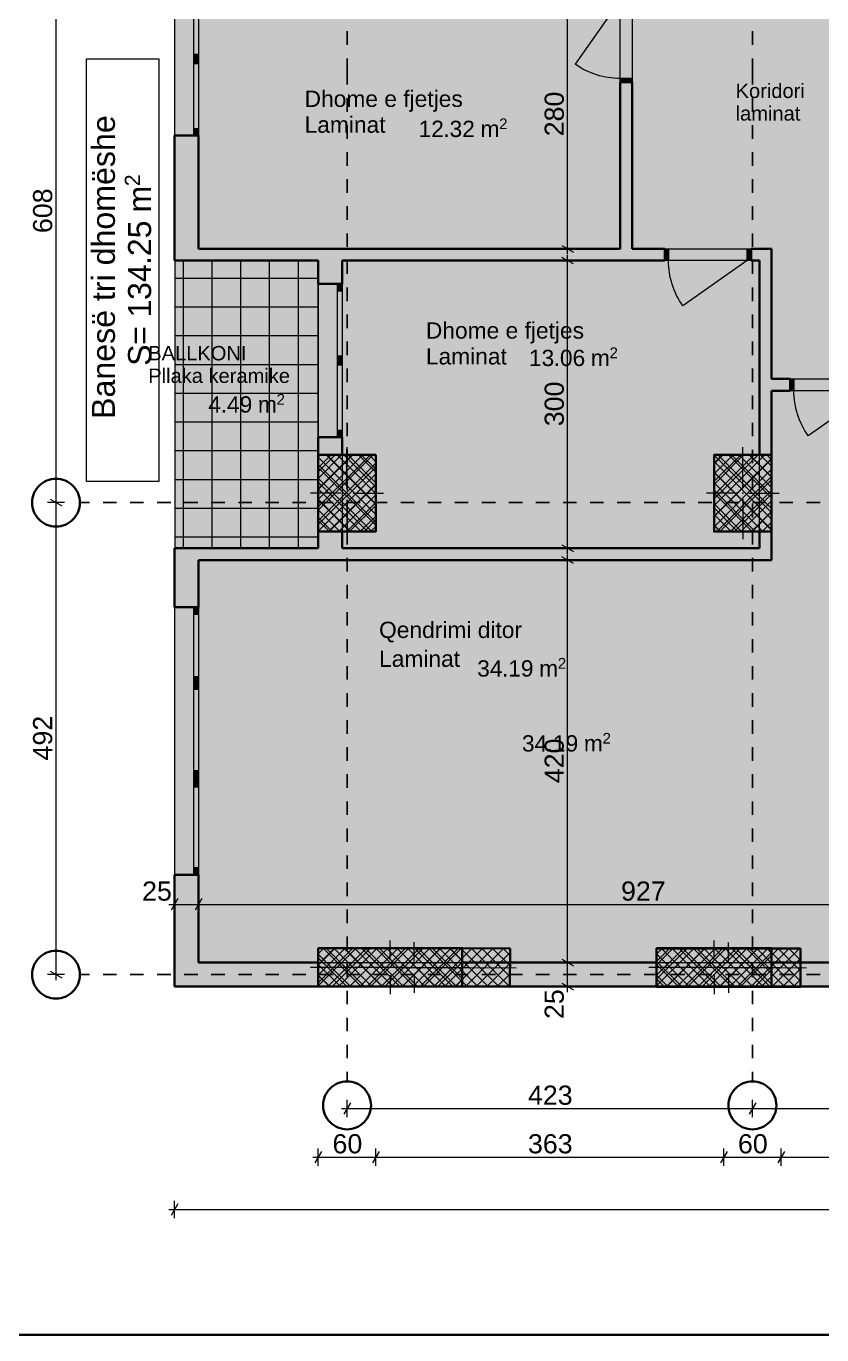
# Model space of a CAD drawing. Header units: millimetres. Extents: x -117066 to -55301, y -75598 to 14871.
# Drawn here: x -99502 to -89127, y -73910 to -56841 of the extents above; entities that cross this region are included whole.
import ezdxf

# ---------------------------------------------------------------- set-up
doc = ezdxf.new("R2010")
doc.units = ezdxf.units.MM
doc.header["$MEASUREMENT"] = 0
doc.layers.add('A - Shtyllat', color=7, linetype='Continuous')
doc.layers.add('Drawing & Figure', color=7, linetype='Continuous')
for name, color, linetype, lineweight in [('A - Shtyllat_Pen_No__1', 7, 'Continuous', 13), ('A - Shtyllat_Pen_No__7', 7, 'Continuous', 35), ('Drawing & Figure_Pen_No__1', 7, 'Continuous', 13), ('Drawing & Figure_Pen_No__101', 252, 'Continuous', 13), ('Drawing & Figure_Pen_No__20', 1, 'Continuous', 0), ('Drawing & Figure_Pen_No__7', 7, 'Continuous', 35)]:
    doc.layers.add(name, color=color, linetype=linetype, lineweight=lineweight)
for name, color, linetype, lineweight, true_color in [('Drawing & Figure_Pen_No__23', 7, 'Continuous', 20, 0xff6600), ('Drawing & Figure_Pen_No__3', 7, 'Continuous', 18, 0xff6600), ('Drawing & Figure_Pen_No__58', 7, 'Continuous', 25, 0xdf0000), ('Drawing & Figure_Pen_No__8', 7, 'Continuous', 35, 0xa80f02)]:
    doc.layers.add(name, color=color, linetype=linetype, lineweight=lineweight, true_color=true_color)
doc.styles.add('GENERATED_STYLE_1', font='arial.ttf')
pattern_1 = [(45, (0, 0), (-68.94291, 68.94291), []), (135, (0, 0), (68.94291, 68.94291), [])]

# ---------------------------------------------------------------- blocks, each defined once
blk = doc.blocks.new('Column_14', base_point=(-90158, -62932))
at = {"layer": 'A - Shtyllat', "linetype": 'Continuous', "lineweight": 0, "true_color": 0x000000}
h = blk.add_hatch(dxfattribs=at)
h.set_pattern_fill('Concrete_Block', color=18, style=0, pattern_type=2)
h.set_pattern_definition(pattern_1)
h.paths.add_polyline_path([(-89783, -62432), (-90533, -62432), (-90533, -63432), (-89783, -63432)])
at = {"layer": 'A - Shtyllat_Pen_No__1', "color": 7, "linetype": 'Continuous', "lineweight": 13}
for p, q in [((-90158, -62852), (-90158, -62352)), ((-90238, -62932), (-90613, -62932)), ((-90078, -62932), (-89703, -62932)), ((-90158, -63012), (-90158, -63512))]:
    blk.add_line(p, q, dxfattribs=at)
blk.add_point((-90158, -62932), dxfattribs=at)
at = {"layer": 'A - Shtyllat_Pen_No__7', "color": 7, "linetype": 'Continuous', "lineweight": 35, "flags": 128}
blk.add_lwpolyline([(-89783, -62432), (-90533, -62432), (-90533, -63432), (-89783, -63432)], close=True, dxfattribs=at)
blk = doc.blocks.new('Column_15', base_point=(-95319, -62934))
at = {"layer": 'A - Shtyllat', "linetype": 'Continuous', "lineweight": 0, "true_color": 0x000000}
h = blk.add_hatch(dxfattribs=at)
h.set_pattern_fill('Concrete_Block', color=18, style=0, pattern_type=2)
h.set_pattern_definition(pattern_1)
h.paths.add_polyline_path([(-94944, -62434), (-95694, -62434), (-95694, -63434), (-94944, -63434)])
at = {"layer": 'A - Shtyllat_Pen_No__1', "color": 7, "linetype": 'Continuous', "lineweight": 13}
for p, q in [((-95319, -62854), (-95319, -62354)), ((-95399, -62934), (-95774, -62934)), ((-95239, -62934), (-94864, -62934)), ((-95319, -63014), (-95319, -63514))]:
    blk.add_line(p, q, dxfattribs=at)
blk.add_point((-95319, -62934), dxfattribs=at)
at = {"layer": 'A - Shtyllat_Pen_No__7', "color": 7, "linetype": 'Continuous', "lineweight": 35, "flags": 128}
blk.add_lwpolyline([(-94944, -62434), (-95694, -62434), (-95694, -63434), (-94944, -63434)], close=True, dxfattribs=at)
blk = doc.blocks.new('Column_19', base_point=(-90344, -69121))
at = {"layer": 'A - Shtyllat', "linetype": 'Continuous', "lineweight": 0, "true_color": 0x000000}
h = blk.add_hatch(dxfattribs=at)
h.set_pattern_fill('Concrete_Block', color=18, style=0, pattern_type=2)
h.set_pattern_definition(pattern_1)
h.paths.add_polyline_path([(-91282, -69370), (-89407, -69372), (-89407, -68872), (-91282, -68870)])
at = {"layer": 'A - Shtyllat_Pen_No__1', "color": 7, "linetype": 'Continuous', "lineweight": 13}
for p, q in [((-90344, -69041), (-90344, -68791)), ((-90424, -69120), (-91362, -69120)), ((-90264, -69121), (-89327, -69122)), ((-90344, -69201), (-90345, -69451))]:
    blk.add_line(p, q, dxfattribs=at)
blk.add_point((-90344, -69121), dxfattribs=at)
at = {"layer": 'A - Shtyllat_Pen_No__7', "color": 7, "linetype": 'Continuous', "lineweight": 35, "flags": 128}
blk.add_lwpolyline([(-91282, -69370), (-91282, -68870), (-89407, -68872), (-89407, -69372)], close=True, dxfattribs=at)
blk = doc.blocks.new('Column_20', base_point=(-94442, -69119))
at = {"layer": 'A - Shtyllat', "linetype": 'Continuous', "lineweight": 0, "true_color": 0x000000}
h = blk.add_hatch(dxfattribs=at)
h.set_pattern_fill('Concrete_Block', color=18, style=0, pattern_type=2)
h.set_pattern_definition(pattern_1)
h.paths.add_polyline_path([(-95693, -69368), (-93193, -69371), (-93192, -68871), (-95692, -68868)])
at = {"layer": 'A - Shtyllat_Pen_No__1', "color": 7, "linetype": 'Continuous', "lineweight": 13}
for p, q in [((-94442, -69039), (-94442, -68789)), ((-94522, -69119), (-95772, -69118)), ((-94362, -69119), (-93112, -69121)), ((-94442, -69199), (-94443, -69449))]:
    blk.add_line(p, q, dxfattribs=at)
blk.add_point((-94442, -69119), dxfattribs=at)
at = {"layer": 'A - Shtyllat_Pen_No__7', "color": 7, "linetype": 'Continuous', "lineweight": 35, "flags": 128}
blk.add_lwpolyline([(-95693, -69368), (-95692, -68868), (-93192, -68871), (-93193, -69371)], close=True, dxfattribs=at)

msp = doc.modelspace()

# ---------------------------------------------------------------- hatches: boundary and pattern name
at = {"layer": 'Drawing & Figure', "linetype": 'Continuous', "lineweight": 0, "true_color": 0x2a2a2a}
msp.add_hatch(color=250, dxfattribs=at).paths.add_polyline_path([(-97567.6, -69372.1), (-85510.2, -69369.6), (-85511.4, -63351), (-84430.9, -63350.7), (-84432.1, -57529.4), (-86690.2, -57529.9), (-86691.4, -51944.8), (-97571.2, -51947.1)])
at = {"layer": 'Drawing & Figure_Pen_No__1', "linetype": 'Continuous', "lineweight": 0, "true_color": 0xffffff}
for points in [[(-97255.1, -58268.4), (-97255.1, -56268.4), (-97567.6, -56268.4), (-97567.6, -58268.4)], [(-97255.1, -56362.1), (-97317.6, -56362.1), (-97317.6, -57205.9), (-97255.1, -57205.9)], [(-97317.6, -57268.4), (-97255.1, -57268.4), (-97255.1, -57205.9), (-97317.6, -57205.9)], [(-97255.1, -57268.4), (-97317.6, -57268.4), (-97317.6, -57330.9), (-97255.1, -57330.9)], [(-97255.1, -57330.9), (-97317.6, -57330.9), (-97317.6, -58174.7), (-97255.1, -58174.7)], [(-91611.4, -57573.2), (-91611.4, -57523.2), (-91755.1, -57523.2), (-91755.1, -57573.2)], [(-97317.6, -58268.4), (-97255.1, -58268.4), (-97255.1, -58174.7), (-97317.6, -58174.7)], [(-91175.5, -59755.8), (-91175.5, -59899.5), (-91125.6, -59899.5), (-91125.6, -59755.8)], [(-90050.5, -59899.5), (-90050.5, -59755.8), (-90100.6, -59755.8), (-90100.6, -59899.5)], [(-95380.1, -62202), (-95380.1, -60202), (-95692.6, -60202), (-95692.6, -62202)], [(-95380.1, -60202), (-95442.6, -60202), (-95442.6, -60295.8), (-95380.1, -60295.8)], [(-95380.1, -60295.8), (-95442.6, -60295.8), (-95442.6, -61139.5), (-95380.1, -61139.5)], [(-95442.6, -61202.1), (-95380.1, -61202.1), (-95380.1, -61139.5), (-95442.6, -61139.5)], [(-95380.1, -61202.1), (-95442.6, -61202.1), (-95442.6, -61264.5), (-95380.1, -61264.5)], [(-95380.1, -61264.5), (-95442.6, -61264.5), (-95442.6, -62108.3), (-95380.1, -62108.3)], [(-89540.9, -61451.8), (-89540.9, -61595.5), (-89491, -61595.5), (-89491, -61451.8)], [(-95442.6, -62202), (-95380.1, -62202), (-95380.1, -62108.3), (-95442.6, -62108.3)], [(-94942.6, -62430.8), (-95692.6, -62430.8), (-95692.6, -63430.8), (-94942.6, -63430.8)], [(-89781.5, -62430.8), (-90531.5, -62430.8), (-90531.5, -63430.8), (-89781.5, -63430.8)], [(-97255.1, -67909.1), (-97255.1, -64421.1), (-97567.6, -64421.1), (-97567.6, -67909.1)], [(-97255.1, -64421.1), (-97317.6, -64421.1), (-97317.6, -64514.8), (-97255.1, -64514.8)], [(-97255.1, -64514.8), (-97317.6, -64514.8), (-97317.6, -65324.1), (-97255.1, -65324.1)], [(-97317.6, -65409.1), (-97255.1, -65409.1), (-97255.1, -65324.1), (-97317.6, -65324.1)], [(-97255.1, -65409.1), (-97317.6, -65409.1), (-97317.6, -65494.1), (-97255.1, -65494.1)], [(-97255.1, -65494.1), (-97317.6, -65494.1), (-97317.6, -66549.7), (-97255.1, -66549.7)], [(-97317.6, -66659.1), (-97255.1, -66659.1), (-97255.1, -66549.7), (-97317.6, -66549.7)], [(-97255.1, -66659.1), (-97317.6, -66659.1), (-97317.6, -66768.5), (-97255.1, -66768.5)], [(-97255.1, -66768.5), (-97317.6, -66768.5), (-97317.6, -67815.3), (-97255.1, -67815.3)], [(-97317.6, -67909.1), (-97255.1, -67909.1), (-97255.1, -67815.3), (-97317.6, -67815.3)], [(-93817.6, -69368.1), (-93817.6, -68868.1), (-95692.6, -68868.1), (-95692.6, -69368.1)], [(-89781.5, -69368.1), (-89781.5, -68868.1), (-91281.5, -68868.1), (-91281.5, -69368.1)]]:
    msp.add_hatch(color=7, dxfattribs=at).paths.add_polyline_path(points)

# ---------------------------------------------------------------- linework, layer by layer
at = {"layer": 'Drawing & Figure_Pen_No__1', "color": 7, "linetype": 'Continuous', "lineweight": 13}
for points in [[(-99112.7, -63055.8), (-99112.7, -55455.8)], [(-97255.1, -56243.3), (-97255.1, -59743.3)], [(-92441.9, -59743.3), (-92441.9, -56243.3)], [(-91755.1, -59743.3), (-91755.1, -56243.3)], [(-91598.8, -56243.3), (-91598.8, -59743.3)], [(-92516.9, -59700), (-92366.9, -59786.6)], [(-97564.6, -59899.5), (-97564.6, -63649.5)], [(-95692.6, -59899.5), (-97564.6, -59899.5)], [(-97255.1, -59743.3), (-91755.1, -59743.3)], [(-95692.6, -63649.5), (-95692.6, -59899.5)], [(-89937.8, -59899.5), (-95380.1, -59899.5)], [(-95380.1, -59899.5), (-95380.1, -63649.5)], [(-92329.4, -59743.3), (-92554.4, -59743.3)], [(-92329.4, -59899.5), (-92554.4, -59899.5)], [(-92366.9, -59942.9), (-92516.9, -59856.3)], [(-92441.9, -59816.7), (-92441.9, -59743.3)], [(-92441.9, -59899.5), (-92441.9, -59826.2)], [(-92441.9, -63649.5), (-92441.9, -59899.5)], [(-91598.8, -59743.3), (-89937.8, -59743.3)], [(-89937.8, -59743.3), (-89781.5, -59743.3)], [(-89937.8, -63649.5), (-89937.8, -59899.5)], [(-89781.5, -59743.3), (-89781.5, -61439.3)], [(-89781.5, -61439.3), (-88031.5, -61439.3)], [(-89781.5, -61595.5), (-89781.5, -63805.8)], [(-88031.5, -61595.5), (-89781.5, -61595.5)], [(-95692.6, -63112.2), (-95011.1, -62430.8)], [(-95692.6, -62882.4), (-95241, -62430.8)], [(-95692.6, -62652.6), (-95470.8, -62430.8)], [(-94942.6, -63079.6), (-95591.4, -62430.8)], [(-94942.6, -62849.8), (-95361.6, -62430.8)], [(-94942.6, -62620), (-95131.8, -62430.8)], [(-90531.5, -63007), (-89955.4, -62430.8)], [(-90531.5, -62777.2), (-90185.2, -62430.8)], [(-90531.5, -62547.4), (-90415, -62430.8)], [(-89781.5, -63184.8), (-90531.5, -62434.8)], [(-89781.5, -62955), (-90305.8, -62430.8)], [(-89781.5, -62725.2), (-90076, -62430.8)], [(-89781.5, -62495.4), (-89846.2, -62430.8)], [(-94942.6, -63309.4), (-95692.6, -62559.4)], [(-95692.6, -63342), (-94942.6, -62592)], [(-90531.5, -63236.8), (-89781.5, -62486.8)], [(-95051, -63430.8), (-95692.6, -62789.2)], [(-89781.5, -63414.6), (-90531.5, -62664.6)], [(-90495.7, -63430.8), (-89781.5, -62716.6)], [(-95551.6, -63430.8), (-94942.6, -62821.9)], [(-89995.2, -63430.8), (-90531.5, -62894.4)], [(-90265.9, -63430.8), (-89781.5, -62946.4)], [(-99000.2, -63055.8), (-99225.2, -63055.8)], [(-99187.7, -63012.5), (-99037.7, -63099.1)], [(-99112.7, -69211.9), (-99112.7, -63055.8)], [(-95280.8, -63430.8), (-95692.6, -63019)], [(-95321.7, -63430.8), (-94942.6, -63051.7)], [(-90225, -63430.8), (-90531.5, -63124.3)], [(-95510.6, -63430.8), (-95692.6, -63248.8)], [(-95091.9, -63430.8), (-94942.6, -63281.5)], [(-90036.1, -63430.8), (-89781.5, -63176.2)], [(-90454.8, -63430.8), (-90531.5, -63354.1)], [(-89806.3, -63430.8), (-89781.5, -63406.1)], [(-97564.6, -63649.5), (-95692.6, -63649.5)], [(-95380.1, -63649.5), (-89937.8, -63649.5)], [(-92329.4, -63649.5), (-92554.4, -63649.5)], [(-92516.9, -63606.3), (-92366.9, -63692.9)], [(-92441.9, -63722.9), (-92441.9, -63649.5)], [(-97255.1, -63805.8), (-97255.1, -69055.6)], [(-89781.5, -63805.8), (-97255.1, -63805.8)], [(-92329.4, -63805.8), (-92554.4, -63805.8)], [(-92366.9, -63849.1), (-92516.9, -63762.5)], [(-92441.9, -63805.8), (-92441.9, -63732.5)], [(-92441.9, -69055.6), (-92441.9, -63805.8)], [(-97524.3, -68221), (-97610.9, -68371)], [(-97567.6, -68408.5), (-97567.6, -68183.5)], [(-97211.8, -68221), (-97298.4, -68371)], [(-97255.1, -68408.5), (-97255.1, -68183.5)], [(-97640.9, -68296), (-97567.6, -68296)], [(-97567.6, -68296), (-97255.1, -68296)], [(-97255.1, -68296), (-85666.5, -68296)], [(-95692.6, -69317.1), (-95243.6, -68868.1)], [(-95692.6, -69087.3), (-95473.4, -68868.1)], [(-95088.7, -69368.1), (-95588.8, -68868.1)], [(-95513.8, -69368.1), (-95013.8, -68868.1)], [(-94858.9, -69368.1), (-95358.9, -68868.1)], [(-95284, -69368.1), (-94784, -68868.1)], [(-94629.1, -69368.1), (-95129.1, -68868.1)], [(-95054.2, -69368.1), (-94554.2, -68868.1)], [(-94399.3, -69368.1), (-94899.3, -68868.1)], [(-94824.4, -69368.1), (-94324.4, -68868.1)], [(-94169.5, -69368.1), (-94669.5, -68868.1)], [(-94594.6, -69368.1), (-94094.5, -68868.1)], [(-93939.7, -69368.1), (-94439.7, -68868.1)], [(-94364.8, -69368.1), (-93864.7, -68868.1)], [(-93817.6, -69260.4), (-94209.9, -68868.1)], [(-93817.6, -69030.6), (-93980.1, -68868.1)], [(-91281.5, -69272.4), (-90877.3, -68868.1)], [(-91281.5, -69042.6), (-91107.1, -68868.1)], [(-90722.3, -69368.1), (-91222.3, -68868.1)], [(-91147.4, -69368.1), (-90647.5, -68868.1)], [(-90492.5, -69368.1), (-90992.5, -68868.1)], [(-90917.6, -69368.1), (-90417.6, -68868.1)], [(-90262.7, -69368.1), (-90762.7, -68868.1)], [(-90687.8, -69368.1), (-90187.8, -68868.1)], [(-90032.9, -69368.1), (-90532.9, -68868.1)], [(-90458, -69368.1), (-89958, -68868.1)], [(-89803.1, -69368.1), (-90303.1, -68868.1)], [(-90228.2, -69368.1), (-89781.5, -68921.5)], [(-89781.5, -69159.9), (-90073.3, -68868.1)], [(-89781.5, -68930.1), (-89843.5, -68868.1)], [(-97255.1, -69055.6), (-85666.5, -69055.6)], [(-95318.5, -69368.1), (-95692.6, -68994.1)], [(-94135, -69368.1), (-93817.6, -69050.8)], [(-92329.4, -69055.6), (-92554.4, -69055.6)], [(-92516.9, -69012.3), (-92366.9, -69099)], [(-92441.9, -69368.1), (-92441.9, -69055.6)], [(-90952.2, -69368.1), (-91281.5, -69038.7)], [(-99000.2, -69211.9), (-99225.2, -69211.9)], [(-99187.7, -69168.6), (-99037.7, -69255.2)], [(-99112.7, -69285.3), (-99112.7, -69211.9)], [(-95548.3, -69368.1), (-95692.6, -69223.9)], [(-93905.2, -69368.1), (-93817.6, -69280.6)], [(-91182, -69368.1), (-91281.5, -69268.5)], [(-89998.4, -69368.1), (-89781.5, -69151.3)], [(-92329.4, -69368.1), (-92554.4, -69368.1)], [(-92516.9, -69324.9), (-92366.9, -69411.4)], [(-92441.9, -69441.5), (-92441.9, -69368.1)], [(-95274.3, -70883.2), (-95360.9, -71033.2)], [(-89988.2, -70883.2), (-90074.8, -71033.2)], [(-95649.3, -71517.1), (-95735.9, -71667.1)], [(-94899.3, -71517.1), (-94985.9, -71667.1)], [(-90363.2, -71517.1), (-90449.8, -71667.1)], [(-89613.2, -71517.1), (-89699.8, -71667.1)], [(-97524.3, -72201.7), (-97610.9, -72351.7)]]:
    msp.add_lwpolyline(points, dxfattribs=at)
at = {"layer": 'Drawing & Figure_Pen_No__101', "color": 252, "linetype": 'Continuous', "lineweight": 13}
for points in [[(-98713.9, -62781.1), (-98713.9, -57268.3)], [(-98713.9, -57268.3), (-97770.9, -57268.3)], [(-97770.9, -57268.3), (-97770.9, -62781.1)], [(-97452.4, -63649.5), (-97452.4, -59899.5)], [(-97077.4, -63649.5), (-97077.4, -59899.5)], [(-96702.4, -63649.5), (-96702.4, -59899.5)], [(-96327.4, -63649.5), (-96327.4, -59899.5)], [(-95952.4, -63649.5), (-95952.4, -59899.5)], [(-97564.6, -60126.8), (-95692.6, -60126.8)], [(-97564.6, -60501.8), (-95692.6, -60501.8)], [(-97564.6, -60876.8), (-95692.6, -60876.8)], [(-97564.6, -61251.8), (-95692.6, -61251.8)], [(-97564.6, -61626.8), (-95692.6, -61626.8)], [(-97564.6, -62001.8), (-95692.6, -62001.8)], [(-97564.6, -62376.8), (-95692.6, -62376.8)], [(-97770.9, -62781.1), (-98713.9, -62781.1)], [(-97564.6, -62751.8), (-95692.6, -62751.8)], [(-97564.6, -63126.8), (-95692.6, -63126.8)], [(-97564.6, -63501.8), (-95692.6, -63501.8)], [(-95390.9, -70958.2), (-95317.6, -70958.2)], [(-95317.6, -71070.7), (-95317.6, -70845.7)], [(-95317.6, -70958.2), (-90031.6, -70958.2)], [(-90031.6, -71070.7), (-90031.6, -70845.7)], [(-90031.6, -70958.2), (-84179.7, -70958.2)], [(-95692.6, -71704.6), (-95692.6, -71479.6)], [(-94942.6, -71704.6), (-94942.6, -71479.6)], [(-90406.6, -71704.6), (-90406.6, -71479.6)], [(-89656.6, -71704.6), (-89656.6, -71479.6)], [(-95765.9, -71592.1), (-95692.6, -71592.1)], [(-95692.6, -71592.1), (-94942.6, -71592.1)], [(-94942.6, -71592.1), (-90406.6, -71592.1)], [(-90406.6, -71592.1), (-89656.6, -71592.1)], [(-89656.6, -71592.1), (-84929.7, -71592.1)], [(-97567.6, -72389.2), (-97567.6, -72164.2)], [(-97640.9, -72276.7), (-97567.6, -72276.7)], [(-97567.6, -72276.7), (-73807.1, -72276.7)]]:
    msp.add_lwpolyline(points, dxfattribs=at)
at = {"layer": 'Drawing & Figure_Pen_No__20', "color": 1, "linetype": 'Continuous', "lineweight": 0}
for points in [[(-95317.6, -62830.8), (-95317.6, -62330.8)], [(-90156.5, -62830.8), (-90156.5, -62330.8)], [(-95417.6, -62930.8), (-95792.6, -62930.8)], [(-95217.6, -62930.8), (-94842.6, -62930.8)], [(-90256.6, -62930.8), (-90631.6, -62930.8)], [(-90056.5, -62930.8), (-89681.5, -62930.8)], [(-95317.6, -63030.8), (-95317.6, -63530.8)], [(-90156.5, -63030.8), (-90156.5, -63530.8)], [(-94755.1, -69018.1), (-94755.1, -68768.1)], [(-90531.5, -69018.1), (-90531.5, -68768.1)], [(-94855.1, -69118.2), (-95792.6, -69118.2)], [(-94655.1, -69118.2), (-93717.6, -69118.2)], [(-90631.6, -69118.2), (-91381.6, -69118.2)], [(-90431.5, -69118.2), (-89681.5, -69118.2)], [(-94755.1, -69218.1), (-94755.1, -69468.1)], [(-90531.5, -69218.1), (-90531.5, -69468.1)]]:
    msp.add_lwpolyline(points, dxfattribs=at)
at = {"layer": 'Drawing & Figure_Pen_No__23', "color": 30, "linetype": 'Continuous', "lineweight": 20, "true_color": 0xff6600}
for points in [[(-97317.6, -57268.4), (-97317.6, -57205.9)], [(-97317.6, -57205.9), (-97255.1, -57205.9)], [(-97317.6, -57330.9), (-97317.6, -57268.4)], [(-97255.1, -57330.9), (-97317.6, -57330.9)], [(-97255.1, -57205.9), (-97255.1, -57268.4)], [(-97255.1, -57268.4), (-97255.1, -57330.9)], [(-91611.4, -57523.2), (-91755.1, -57523.2)], [(-91755.1, -57523.2), (-91755.1, -57573.2)], [(-91755.1, -57573.2), (-91611.4, -57573.2)], [(-91611.4, -57573.2), (-91611.4, -57523.2)], [(-97317.6, -58268.4), (-97317.6, -58174.7)], [(-97317.6, -58174.7), (-97255.1, -58174.7)], [(-97255.1, -58174.7), (-97255.1, -58268.4)], [(-91175.5, -59755.8), (-91125.6, -59755.8)], [(-91175.5, -59899.5), (-91175.5, -59755.8)], [(-91125.6, -59899.5), (-91175.5, -59899.5)], [(-91125.6, -59755.8), (-91125.6, -59899.5)], [(-90100.6, -59899.5), (-90100.6, -59755.8)], [(-90100.6, -59755.8), (-90050.5, -59755.8)], [(-90050.5, -59899.5), (-90100.6, -59899.5)], [(-90050.5, -59755.8), (-90050.5, -59899.5)], [(-95442.6, -60295.8), (-95442.6, -60202)], [(-95380.1, -60202), (-95380.1, -60295.8)], [(-95380.1, -60295.8), (-95442.6, -60295.8)], [(-95442.6, -61202.1), (-95442.6, -61139.5)], [(-95442.6, -61139.5), (-95380.1, -61139.5)], [(-95442.6, -61264.5), (-95442.6, -61202.1)], [(-95380.1, -61264.5), (-95442.6, -61264.5)], [(-95380.1, -61139.5), (-95380.1, -61202.1)], [(-95380.1, -61202.1), (-95380.1, -61264.5)], [(-89540.9, -61451.8), (-89491, -61451.8)], [(-89540.9, -61595.5), (-89540.9, -61451.8)], [(-89491, -61595.5), (-89540.9, -61595.5)], [(-89491, -61451.8), (-89491, -61595.5)], [(-95442.6, -62202), (-95442.6, -62108.3)], [(-95442.6, -62108.3), (-95380.1, -62108.3)], [(-95380.1, -62108.3), (-95380.1, -62202)], [(-97317.6, -64514.8), (-97317.6, -64421.1)], [(-97255.1, -64514.8), (-97317.6, -64514.8)], [(-97255.1, -64421.1), (-97255.1, -64514.8)], [(-97317.6, -65409.1), (-97317.6, -65324.1)], [(-97317.6, -65324.1), (-97255.1, -65324.1)], [(-97255.1, -65324.1), (-97255.1, -65409.1)], [(-97317.6, -65494.1), (-97317.6, -65409.1)], [(-97255.1, -65494.1), (-97317.6, -65494.1)], [(-97255.1, -65409.1), (-97255.1, -65494.1)], [(-97317.6, -66659.1), (-97317.6, -66549.7)], [(-97317.6, -66549.7), (-97255.1, -66549.7)], [(-97255.1, -66549.7), (-97255.1, -66659.1)], [(-97317.6, -66768.5), (-97317.6, -66659.1)], [(-97255.1, -66659.1), (-97255.1, -66768.5)], [(-97255.1, -66768.5), (-97317.6, -66768.5)], [(-97317.6, -67909.1), (-97317.6, -67815.3)], [(-97317.6, -67815.3), (-97255.1, -67815.3)], [(-97255.1, -67815.3), (-97255.1, -67909.1)]]:
    msp.add_lwpolyline(points, dxfattribs=at)
at = {"layer": 'Drawing & Figure_Pen_No__3', "color": 30, "linetype": 'Continuous', "lineweight": 18, "true_color": 0xff6600}
for points in [[(-97567.6, -56268.4), (-97567.6, -58268.4)], [(-97255.1, -56268.4), (-97255.1, -58268.4)], [(-97317.6, -57205.9), (-97317.6, -56362.1)], [(-97255.1, -56362.1), (-97255.1, -57205.9)], [(-91755.1, -56498.2), (-92343, -57337.8)], [(-97317.6, -58174.7), (-97317.6, -57330.9)], [(-97255.1, -57330.9), (-97255.1, -58174.7)], [(-90100.6, -59899.5), (-90940.2, -60487.5)], [(-95692.6, -60202), (-95692.6, -62202)], [(-95380.1, -60202), (-95380.1, -62202)], [(-95442.6, -61139.5), (-95442.6, -60295.8)], [(-95380.1, -60295.8), (-95380.1, -61139.5)], [(-95442.6, -62108.3), (-95442.6, -61264.5)], [(-95380.1, -61264.5), (-95380.1, -62108.3)], [(-88465.9, -61595.5), (-89305.6, -62183.4)], [(-97567.6, -64421.1), (-97567.6, -67909.1)], [(-97317.6, -65324.1), (-97317.6, -64514.8)], [(-97255.1, -64421.1), (-97255.1, -67909.1)], [(-97255.1, -64514.8), (-97255.1, -65324.1)], [(-97317.6, -66549.7), (-97317.6, -65494.1)], [(-97255.1, -65494.1), (-97255.1, -66549.7)], [(-97317.6, -67815.3), (-97317.6, -66768.5)], [(-97255.1, -66768.5), (-97255.1, -67815.3)]]:
    msp.add_lwpolyline(points, dxfattribs=at)
for points in [[(-91755.1, -57523.2, -0.1538866), (-92343, -57337.8)], [(-90940.2, -60487.5, -0.1539613), (-91125.6, -59899.5)], [(-89305.6, -62183.4, -0.1539613), (-89491, -61595.5)]]:
    msp.add_lwpolyline(points, format="xyb", dxfattribs=at)
at = {"layer": 'Drawing & Figure_Pen_No__58', "color": 12, "linetype": 'Continuous', "lineweight": 25, "true_color": 0xdf0000}
for points in [[(-95317.6, -56907.9), (-95317.6, -57084.3)], [(-90031.6, -56907.9), (-90031.6, -57084.3)], [(-95317.6, -57260.7), (-95317.6, -57478.6)], [(-90031.6, -57260.7), (-90031.6, -57478.6)], [(-95317.6, -57478.6), (-95317.6, -57603.4)], [(-90031.6, -57478.6), (-90031.6, -57603.4)], [(-95317.6, -57779.8), (-95317.6, -57956.2)], [(-90031.6, -57779.8), (-90031.6, -57956.2)], [(-95317.6, -58132.6), (-95317.6, -58309)], [(-90031.6, -58132.6), (-90031.6, -58309)], [(-95317.6, -58485.4), (-95317.6, -58661.7)], [(-90031.6, -58485.4), (-90031.6, -58661.7)], [(-95317.6, -58838.1), (-95317.6, -59014.5)], [(-90031.6, -58838.1), (-90031.6, -59014.5)], [(-95317.6, -59190.9), (-95317.6, -59367.3)], [(-90031.6, -59190.9), (-90031.6, -59367.3)], [(-95317.6, -59543.7), (-95317.6, -59720.1)], [(-90031.6, -59543.7), (-90031.6, -59720.1)], [(-95317.6, -59896.5), (-95317.6, -60072.9)], [(-90031.6, -59896.5), (-90031.6, -60072.9)], [(-95317.6, -60249.3), (-95317.6, -60425.7)], [(-90031.6, -60249.3), (-90031.6, -60425.7)], [(-95317.6, -60602.1), (-95317.6, -60778.5)], [(-90031.6, -60602.1), (-90031.6, -60778.5)], [(-95317.6, -60954.9), (-95317.6, -61131.2)], [(-90031.6, -60954.9), (-90031.6, -61131.2)], [(-95317.6, -61307.6), (-95317.6, -61484)], [(-90031.6, -61307.6), (-90031.6, -61484)], [(-95317.6, -61660.4), (-95317.6, -61836.8)], [(-90031.6, -61660.4), (-90031.6, -61836.8)], [(-95317.6, -62013.2), (-95317.6, -62189.6)], [(-90031.6, -62013.2), (-90031.6, -62189.6)], [(-95317.6, -62365.9), (-95317.6, -62542.3)], [(-90031.6, -62365.9), (-90031.6, -62542.3)], [(-95317.6, -62718.7), (-95317.6, -62895.1)], [(-90031.6, -62718.7), (-90031.6, -62895.1)], [(-98675.4, -63055.8), (-98800.3, -63055.8)], [(-98322.6, -63055.8), (-98499, -63055.8)], [(-97969.9, -63055.8), (-98146.3, -63055.8)], [(-97617.1, -63055.8), (-97793.5, -63055.8)], [(-97264.3, -63055.8), (-97440.7, -63055.8)], [(-96911.5, -63055.8), (-97087.9, -63055.8)], [(-96558.7, -63055.8), (-96735.1, -63055.8)], [(-96205.9, -63055.8), (-96382.3, -63055.8)], [(-95853.1, -63055.8), (-96029.5, -63055.8)], [(-95500.4, -63055.8), (-95676.8, -63055.8)], [(-95147.6, -63055.8), (-95324, -63055.8)], [(-95317.6, -63071.5), (-95317.6, -63247.9)], [(-94794.8, -63055.8), (-94971.2, -63055.8)], [(-94442.1, -63055.8), (-94618.4, -63055.8)], [(-94089.3, -63055.8), (-94265.7, -63055.8)], [(-93736.5, -63055.8), (-93912.9, -63055.8)], [(-93383.8, -63055.8), (-93560.1, -63055.8)], [(-93031, -63055.8), (-93207.4, -63055.8)], [(-92678.2, -63055.8), (-92854.6, -63055.8)], [(-92325.4, -63055.8), (-92501.8, -63055.8)], [(-91972.6, -63055.8), (-92149, -63055.8)], [(-91619.8, -63055.8), (-91796.2, -63055.8)], [(-91267, -63055.8), (-91443.4, -63055.8)], [(-90914.3, -63055.8), (-91090.6, -63055.8)], [(-90561.5, -63055.8), (-90737.9, -63055.8)], [(-90208.7, -63055.8), (-90385.1, -63055.8)], [(-89855.9, -63055.8), (-90032.3, -63055.8)], [(-90031.6, -63071.5), (-90031.6, -63247.9)], [(-89503.2, -63055.8), (-89679.6, -63055.8)], [(-89150.4, -63055.8), (-89326.8, -63055.8)], [(-95317.6, -63424.2), (-95317.6, -63600.6)], [(-90031.6, -63424.2), (-90031.6, -63600.6)], [(-95317.6, -63777), (-95317.6, -63953.4)], [(-90031.6, -63777), (-90031.6, -63953.4)], [(-95317.6, -64129.8), (-95317.6, -64306.2)], [(-90031.6, -64129.8), (-90031.6, -64306.2)], [(-95317.6, -64482.6), (-95317.6, -64659)], [(-90031.6, -64482.6), (-90031.6, -64659)], [(-95317.6, -64835.4), (-95317.6, -65011.8)], [(-90031.6, -64835.4), (-90031.6, -65011.8)], [(-95317.6, -65188.2), (-95317.6, -65364.6)], [(-90031.6, -65188.2), (-90031.6, -65364.6)], [(-95317.6, -65541), (-95317.6, -65717.4)], [(-90031.6, -65541), (-90031.6, -65717.4)], [(-95317.6, -65893.7), (-95317.6, -66070.1)], [(-90031.6, -65893.7), (-90031.6, -66070.1)], [(-95317.6, -66246.5), (-95317.6, -66422.9)], [(-90031.6, -66246.5), (-90031.6, -66422.9)], [(-95317.6, -66599.3), (-95317.6, -66775.7)], [(-90031.6, -66599.3), (-90031.6, -66775.7)], [(-95317.6, -66952.1), (-95317.6, -67128.4)], [(-90031.6, -66952.1), (-90031.6, -67128.4)], [(-95317.6, -67304.8), (-95317.6, -67481.2)], [(-90031.6, -67304.8), (-90031.6, -67481.2)], [(-95317.6, -67657.6), (-95317.6, -67834)], [(-90031.6, -67657.6), (-90031.6, -67834)], [(-95317.6, -68010.4), (-95317.6, -68186.7)], [(-90031.6, -68010.4), (-90031.6, -68186.7)], [(-95317.6, -68363.1), (-95317.6, -68539.5)], [(-90031.6, -68363.1), (-90031.6, -68539.5)], [(-95317.6, -68715.9), (-95317.6, -68892.3)], [(-90031.6, -68715.9), (-90031.6, -68892.3)], [(-95317.6, -69068.7), (-95317.6, -69245.1)], [(-90031.6, -69068.7), (-90031.6, -69245.1)], [(-98675.4, -69211.9), (-98800.3, -69211.9)], [(-98322.6, -69211.9), (-98499, -69211.9)], [(-97969.9, -69211.9), (-98146.3, -69211.9)], [(-97617.1, -69211.9), (-97793.5, -69211.9)], [(-97264.3, -69211.9), (-97440.7, -69211.9)], [(-96911.5, -69211.9), (-97087.9, -69211.9)], [(-96558.7, -69211.9), (-96735.1, -69211.9)], [(-96205.9, -69211.9), (-96382.3, -69211.9)], [(-95853.1, -69211.9), (-96029.5, -69211.9)], [(-95500.4, -69211.9), (-95676.8, -69211.9)], [(-95147.6, -69211.9), (-95324, -69211.9)], [(-94794.8, -69211.9), (-94971.2, -69211.9)], [(-94442.1, -69211.9), (-94618.4, -69211.9)], [(-94089.3, -69211.9), (-94265.7, -69211.9)], [(-93736.5, -69211.9), (-93912.9, -69211.9)], [(-93383.8, -69211.9), (-93560.1, -69211.9)], [(-93031, -69211.9), (-93207.4, -69211.9)], [(-92678.2, -69211.9), (-92854.6, -69211.9)], [(-92325.4, -69211.9), (-92501.8, -69211.9)], [(-91972.6, -69211.9), (-92149, -69211.9)], [(-91619.8, -69211.9), (-91796.2, -69211.9)], [(-91267, -69211.9), (-91443.4, -69211.9)], [(-90914.3, -69211.9), (-91090.6, -69211.9)], [(-90561.5, -69211.9), (-90737.9, -69211.9)], [(-90208.7, -69211.9), (-90385.1, -69211.9)], [(-89855.9, -69211.9), (-90032.3, -69211.9)], [(-89503.2, -69211.9), (-89679.6, -69211.9)], [(-89150.4, -69211.9), (-89326.8, -69211.9)], [(-95317.6, -69421.5), (-95317.6, -69597.9)], [(-90031.6, -69421.5), (-90031.6, -69597.9)], [(-95317.6, -69774.3), (-95317.6, -69950.7)], [(-90031.6, -69774.3), (-90031.6, -69950.7)], [(-95317.6, -70127.1), (-95317.6, -70303.5)], [(-90031.6, -70127.1), (-90031.6, -70303.5)], [(-95317.6, -70479.9), (-95317.6, -70604.7)], [(-90031.6, -70479.9), (-90031.6, -70604.7)]]:
    msp.add_lwpolyline(points, dxfattribs=at)
at = {"layer": 'Drawing & Figure_Pen_No__7', "color": 7, "linetype": 'Continuous', "lineweight": 35}
for points in [[(-91755.1, -57573.2), (-91755.1, -57619.5)], [(-91755.1, -57573.2), (-91611.4, -57573.2)], [(-91755.1, -57573.2), (-91755.1, -59743.3)], [(-91755.1, -57573.2), (-91611.4, -57573.2)], [(-91755.1, -57573.2), (-91611.4, -57573.2)], [(-91755.1, -57573.2), (-91755.1, -57619.5)], [(-91755.1, -57573.2), (-91755.1, -57619.5)], [(-91611.4, -57573.2), (-91598.8, -57573.2)], [(-91611.4, -57573.2), (-91598.8, -57573.2)], [(-91611.4, -57573.2), (-91598.8, -57573.2)], [(-91598.8, -57573.2), (-91598.8, -57619.5)], [(-91598.8, -59743.3), (-91598.8, -57573.2)], [(-91598.8, -57573.2), (-91598.8, -57619.5)], [(-91598.8, -57573.2), (-91598.8, -57619.5)], [(-97317.6, -58268.4), (-97567.6, -58268.4)], [(-97567.6, -58268.4), (-97567.6, -59899.5)], [(-97317.6, -58268.4), (-97567.6, -58268.4)], [(-97255.1, -58268.4), (-97317.6, -58268.4)], [(-97255.1, -58268.4), (-97317.6, -58268.4)], [(-97255.1, -58268.4), (-97317.6, -58268.4)], [(-97255.1, -59743.3), (-97255.1, -58268.4)], [(-97567.6, -59899.5), (-97255.1, -59899.5)], [(-91755.1, -59743.3), (-97255.1, -59743.3)], [(-97255.1, -59899.5), (-95692.6, -59899.5)], [(-95692.6, -59899.5), (-95692.6, -60202)], [(-95380.1, -59899.5), (-91175.5, -59899.5)], [(-95380.1, -60202), (-95380.1, -59899.5)], [(-91175.5, -59743.3), (-91598.8, -59743.3)], [(-91175.5, -59743.3), (-91221.8, -59743.3)], [(-91175.5, -59743.3), (-91221.8, -59743.3)], [(-91175.5, -59743.3), (-91221.8, -59743.3)], [(-91175.5, -59899.5), (-91221.8, -59899.5)], [(-91175.5, -59899.5), (-91221.8, -59899.5)], [(-91175.5, -59899.5), (-91221.8, -59899.5)], [(-91175.5, -59755.8), (-91175.5, -59743.3)], [(-91175.5, -59755.8), (-91175.5, -59743.3)], [(-91175.5, -59755.8), (-91175.5, -59743.3)], [(-91175.5, -59899.5), (-91175.5, -59755.8)], [(-91175.5, -59899.5), (-91175.5, -59755.8)], [(-91175.5, -59899.5), (-91175.5, -59755.8)], [(-90050.5, -59743.3), (-90004.3, -59743.3)], [(-90050.5, -59755.8), (-90050.5, -59743.3)], [(-89937.8, -59743.3), (-90050.5, -59743.3)], [(-90050.5, -59755.8), (-90050.5, -59743.3)], [(-90050.5, -59755.8), (-90050.5, -59743.3)], [(-90050.5, -59743.3), (-90004.3, -59743.3)], [(-90050.5, -59743.3), (-90004.3, -59743.3)], [(-90050.5, -59899.5), (-90050.5, -59755.8)], [(-90050.5, -59899.5), (-90050.5, -59755.8)], [(-90050.5, -59899.5), (-90050.5, -59755.8)], [(-90050.5, -59899.5), (-90004.3, -59899.5)], [(-90050.5, -59899.5), (-89937.8, -59899.5)], [(-90050.5, -59899.5), (-90004.3, -59899.5)], [(-90050.5, -59899.5), (-90004.3, -59899.5)], [(-89781.5, -59743.3), (-89937.8, -59743.3)], [(-89937.8, -59899.5), (-89937.8, -62430.8)], [(-89781.5, -61439.3), (-89781.5, -59743.3)], [(-95442.6, -60202), (-95692.6, -60202)], [(-95442.6, -60202), (-95692.6, -60202)], [(-95380.1, -60202), (-95442.6, -60202)], [(-95380.1, -60202), (-95442.6, -60202)], [(-95380.1, -60202), (-95442.6, -60202)], [(-89540.9, -61439.3), (-89781.5, -61439.3)], [(-89540.9, -61439.3), (-89587.2, -61439.3)], [(-89540.9, -61439.3), (-89587.2, -61439.3)], [(-89540.9, -61439.3), (-89587.2, -61439.3)], [(-89540.9, -61451.8), (-89540.9, -61439.3)], [(-89540.9, -61451.8), (-89540.9, -61439.3)], [(-89540.9, -61451.8), (-89540.9, -61439.3)], [(-89781.5, -61595.5), (-89540.9, -61595.5)], [(-89781.5, -62430.8), (-89781.5, -61595.5)], [(-89540.9, -61595.5), (-89587.2, -61595.5)], [(-89540.9, -61595.5), (-89587.2, -61595.5)], [(-89540.9, -61595.5), (-89587.2, -61595.5)], [(-89540.9, -61595.5), (-89540.9, -61451.8)], [(-89540.9, -61595.5), (-89540.9, -61451.8)], [(-89540.9, -61595.5), (-89540.9, -61451.8)], [(-95442.6, -62202), (-95692.6, -62202)], [(-95692.6, -62202), (-95692.6, -62430.8)], [(-95442.6, -62202), (-95692.6, -62202)], [(-95380.1, -62202), (-95442.6, -62202)], [(-95380.1, -62202), (-95442.6, -62202)], [(-95380.1, -62202), (-95442.6, -62202)], [(-95380.1, -62430.8), (-95380.1, -62202)], [(-94942.6, -62430.8), (-95692.6, -62430.8)], [(-95692.6, -62430.8), (-95692.6, -63430.8)], [(-94942.6, -63430.8), (-94942.6, -62430.8)], [(-89781.5, -62430.8), (-90531.5, -62430.8)], [(-90531.5, -62430.8), (-90531.5, -63430.8)], [(-89781.5, -63430.8), (-89781.5, -62430.8)], [(-95692.6, -63430.8), (-95692.6, -63649.5)], [(-95692.6, -63430.8), (-94942.6, -63430.8)], [(-95380.1, -63649.5), (-95380.1, -63430.8)], [(-90531.5, -63430.8), (-89781.5, -63430.8)], [(-89937.8, -63430.8), (-89937.8, -63649.5)], [(-89781.5, -63649.5), (-89781.5, -63430.8)], [(-97567.6, -63649.5), (-97255.1, -63649.5)], [(-97567.6, -63649.5), (-97567.6, -64421.1)], [(-95692.6, -63649.5), (-97255.1, -63649.5)], [(-89937.8, -63649.5), (-95380.1, -63649.5)], [(-89781.5, -63805.8), (-89781.5, -63649.5)], [(-97255.1, -63805.8), (-89781.5, -63805.8)], [(-97255.1, -64421.1), (-97255.1, -63805.8)], [(-97317.6, -64421.1), (-97567.6, -64421.1)], [(-97317.6, -64421.1), (-97567.6, -64421.1)], [(-97255.1, -64421.1), (-97317.6, -64421.1)], [(-97255.1, -64421.1), (-97317.6, -64421.1)], [(-97255.1, -64421.1), (-97317.6, -64421.1)], [(-97317.6, -67909.1), (-97567.6, -67909.1)], [(-97567.6, -67909.1), (-97567.6, -69055.6)], [(-97317.6, -67909.1), (-97567.6, -67909.1)], [(-97255.1, -67909.1), (-97317.6, -67909.1)], [(-97255.1, -67909.1), (-97317.6, -67909.1)], [(-97255.1, -67909.1), (-97317.6, -67909.1)], [(-97255.1, -69055.6), (-97255.1, -67909.1)], [(-93817.6, -68868.1), (-95692.6, -68868.1)], [(-95692.6, -68868.1), (-95692.6, -69368.1)], [(-93817.6, -69368.1), (-93817.6, -68868.1)], [(-89781.5, -68868.1), (-91281.5, -68868.1)], [(-91281.5, -68868.1), (-91281.5, -69368.1)], [(-89781.5, -69368.1), (-89781.5, -68868.1)], [(-97567.6, -69368.1), (-97567.6, -69055.6)], [(-95692.6, -69055.6), (-97255.1, -69055.6)], [(-91281.5, -69055.6), (-93817.6, -69055.6)], [(-85666.5, -69055.6), (-89781.5, -69055.6)], [(-97567.6, -69368.1), (-95692.6, -69368.1)], [(-95692.6, -69368.1), (-93817.6, -69368.1)], [(-93817.6, -69368.1), (-91281.5, -69368.1)], [(-91281.5, -69368.1), (-89781.5, -69368.1)], [(-89781.5, -69368.1), (-84929.7, -69368.1)], [(-58196.2, -73909.9), (-114132.4, -73909.9)]]:
    msp.add_lwpolyline(points, dxfattribs=at)
for points in [[(-98800.3, -63055.8, 0.4142136), (-99112.7, -62743.3, 0.4142136), (-99425.2, -63055.8, 0.4142136), (-99112.7, -63368.3, 0.4142136)], [(-98800.3, -69211.9, 0.4142136), (-99112.7, -68899.4, 0.4142136), (-99425.2, -69211.9, 0.4142136), (-99112.7, -69524.4, 0.4142136)], [(-95005.1, -70917.2, 0.4142136), (-95317.6, -70604.7, 0.4142136), (-95630.1, -70917.2, 0.4142136), (-95317.6, -71229.7, 0.4142136)], [(-89719, -70917.2, 0.4142136), (-90031.6, -70604.7, 0.4142136), (-90344, -70917.2, 0.4142136), (-90031.6, -71229.7, 0.4142136)]]:
    msp.add_lwpolyline(points, format="xyb", close=True, dxfattribs=at)

# ---------------------------------------------------------------- block references
at = {"layer": 'A - Shtyllat', "color": 7, "lineweight": 35}
for name, p in [('Column_15', (-95319.1, -62934.1)), ('Column_14', (-90158, -62932.3)), ('Column_20', (-94442.3, -69119.4)), ('Column_19', (-90344.3, -69120.6))]:
    msp.add_blockref(name, p, dxfattribs=at)

# ---------------------------------------------------------------- texts
at = {"layer": 'Drawing & Figure_Pen_No__1', "color": 7, "linetype": 'Continuous', "lineweight": 13, "attachment_point": 7, "rotation": 90, "style": 'GENERATED_STYLE_1'}
for s, insert, char_height in [('\\A1;{\\pql;\\fArial|b0|i0|c0|p34;280}', (-92487.8, -58277.9), 250.001), ('\\A1;{\\pql;\\fArial|b0|i0|c0|p34;Banesë tri dhomëshe}', (-98340.5, -61964.2), 300.052), ('\\A1;{\\pql;\\fArial|b0|i0|c0|p34;2}', (-98017.8, -58928.4), 198.034), ('\\A1;{\\pql;\\fArial|b0|i0|c0|p34;608}', (-99158.6, -59540.3), 250.001), ('\\A1;{\\pql;\\fArial|b0|i0|c0|p34;m}', (-97873.8, -59271.3), 300.052), ('\\A1;{\\pql;\\fArial|b0|i0|c0|p34;25}', (-97868.8, -59841.9), 300.052), ('\\A1;{\\pql;\\fArial|b0|i0|c0|p34;.}', (-97873.8, -59957.1), 300.052), ('\\A1;{\\pql;\\fArial|b0|i0|c0|p34;34}', (-97868.6, -60412.5), 300.052), ('\\A1;{\\pql;\\fArial|b0|i0|c0|p34;1}', (-97873.8, -60640.2), 300.052), ('\\A1;{\\pql;\\fArial|b0|i0|c0|p34;=}', (-97873.8, -60996.9), 300.052), ('\\A1;{\\pql;\\fArial|b0|i0|c0|p34;S}', (-97868.8, -61271.2), 300.052), ('\\A1;{\\pql;\\fArial|b0|i0|c0|p34;300}', (-92487.6, -62059.1), 250.001), ('\\A1;{\\pql;\\fArial|b0|i0|c0|p34;492}', (-99158.6, -66418.4), 250.001), ('\\A1;{\\pql;\\fArial|b0|i0|c0|p34;420}', (-92487.8, -66715.3), 250.001), ('\\A1;{\\pql;\\fArial|b0|i0|c0|p34;25}', (-92487.8, -69791), 250.001)]:
    msp.add_mtext(s, dxfattribs=dict(at, insert=insert, char_height=char_height))
at = {"layer": 'Drawing & Figure_Pen_No__1', "color": 7, "linetype": 'Continuous', "lineweight": 13, "char_height": 250.001, "attachment_point": 7, "style": 'GENERATED_STYLE_1'}
for s, insert in [('\\A1;{\\pql;\\fArial|b0|i0|c0|p34;25}', (-97990.4, -68250.3)), ('\\A1;{\\pql;\\fArial|b0|i0|c0|p34;927}', (-91745.5, -68250.3)), ('\\A1;{\\pql;\\fArial|b0|i0|c0|p34;423}', (-92959.1, -70912.7)), ('\\A1;{\\pql;\\fArial|b0|i0|c0|p34;60}', (-95507.3, -71546.2)), ('\\A1;{\\pql;\\fArial|b0|i0|c0|p34;363}', (-92959.1, -71546.4)), ('\\A1;{\\pql;\\fArial|b0|i0|c0|p34;60}', (-90221.2, -71546.2))]:
    msp.add_mtext(s, dxfattribs=dict(at, insert=insert))
at = {"layer": 'Drawing & Figure_Pen_No__8', "color": 14, "linetype": 'Continuous', "lineweight": 35, "true_color": 0xa80f02, "attachment_point": 7, "style": 'GENERATED_STYLE_1'}
for s, insert, char_height in [('\\A1;{\\pql;\\fArial|b0|i0|c0|p34;Dhome e fjetjes}', (-95871.2, -57958.6), 212.5), ('\\A1;{\\pql;\\fArial|b0|i0|c0|p34;Koridori}', (-90251.4, -57780.7), 187.5), ('\\A1;{\\pql;\\fArial|b0|i0|c0|p34;Laminat}', (-95871.2, -58234.6), 212.5), ('\\A1;{\\pql;\\fArial|b0|i0|c0|p34;laminat}', (-90251.4, -58075.3), 187.5), ('\\A1;{\\pql;\\fArial|b0|i0|c0|p34;12}', (-94385.4, -58286.2), 212.5), ('\\A1;{\\pql;\\fArial|b0|i0|c0|p34;32}', (-93981.3, -58289.8), 212.5), ('\\A1;{\\pql;\\fArial|b0|i0|c0|p34;m}', (-93577.2, -58286.2), 212.5), ('\\A1;{\\pql;\\fArial|b0|i0|c0|p34;2}', (-93334.3, -58184.2), 140.25), ('\\A1;{\\pql;\\fArial|b0|i0|c0|p34;.}', (-94062.9, -58286.2), 212.5), ('\\A1;{\\pql;\\fArial|b0|i0|c0|p34;Dhome e fjetjes}', (-94290.1, -60980.5), 212.5), ('\\A1;{\\pql;\\fArial|b0|i0|c0|p34;BALLKONI}', (-97910.1, -61202.3), 187.5), ('\\A1;{\\pql;\\fArial|b0|i0|c0|p34;Laminat}', (-94290.1, -61256.5), 212.5), ('\\A1;{\\pql;\\fArial|b0|i0|c0|p34;13}', (-92946.3, -61277.2), 212.5), ('\\A1;{\\pql;\\fArial|b0|i0|c0|p34;06}', (-92542.2, -61277.1), 212.5), ('\\A1;{\\pql;\\fArial|b0|i0|c0|p34;2}', (-91895.2, -61171.7), 140.25), ('\\A1;{\\pql;\\fArial|b0|i0|c0|p34;.}', (-92623.8, -61273.6), 212.5), ('\\A1;{\\pql;\\fArial|b0|i0|c0|p34;m}', (-92138.1, -61273.6), 212.5), ('\\A1;{\\pql;\\fArial|b0|i0|c0|p34;Pllaka keramike}', (-97910.1, -61496.9), 187.5), ('\\A1;{\\pql;\\fArial|b0|i0|c0|p34;4}', (-97126.8, -61880.8), 212.5), ('\\A1;{\\pql;\\fArial|b0|i0|c0|p34;49}', (-96883.9, -61884.3), 212.5), ('\\A1;{\\pql;\\fArial|b0|i0|c0|p34;m}', (-96479.8, -61880.8), 212.5), ('\\A1;{\\pql;\\fArial|b0|i0|c0|p34;2}', (-96236.9, -61778.9), 140.25), ('\\A1;{\\pql;\\fArial|b0|i0|c0|p34;.}', (-96965.5, -61880.8), 212.5), ('\\A1;{\\pql;\\fArial|b0|i0|c0|p34;Qendrimi ditor}', (-94900.4, -64879.6), 212.5), ('\\A1;{\\pql;\\fArial|b0|i0|c0|p34;Laminat}', (-94900.4, -65200.7), 212.5), ('\\A1;{\\pql;\\fArial|b0|i0|c0|p34;34}', (-93620.8, -65327.5), 212.5), ('\\A1;{\\pql;\\fArial|b0|i0|c0|p34;19}', (-93216.7, -65327.3), 212.5), ('\\A1;{\\pql;\\fArial|b0|i0|c0|p34;m}', (-92812.6, -65323.8), 212.5), ('\\A1;{\\pql;\\fArial|b0|i0|c0|p34;2}', (-92569.7, -65221.7), 140.25), ('\\A1;{\\pql;\\fArial|b0|i0|c0|p34;.}', (-93298.3, -65323.8), 212.5), ('\\A1;{\\pql;\\fArial|b0|i0|c0|p34;34}', (-93037.4, -66305.1), 212.5), ('\\A1;{\\pql;\\fArial|b0|i0|c0|p34;19}', (-92633.3, -66304.9), 212.5), ('\\A1;{\\pql;\\fArial|b0|i0|c0|p34;m}', (-92229.1, -66301.5), 212.5), ('\\A1;{\\pql;\\fArial|b0|i0|c0|p34;2}', (-91986.3, -66199.3), 140.25), ('\\A1;{\\pql;\\fArial|b0|i0|c0|p34;.}', (-92714.9, -66301.5), 212.5)]:
    msp.add_mtext(s, dxfattribs=dict(at, insert=insert, char_height=char_height))

doc.saveas('drawing.dxf')
